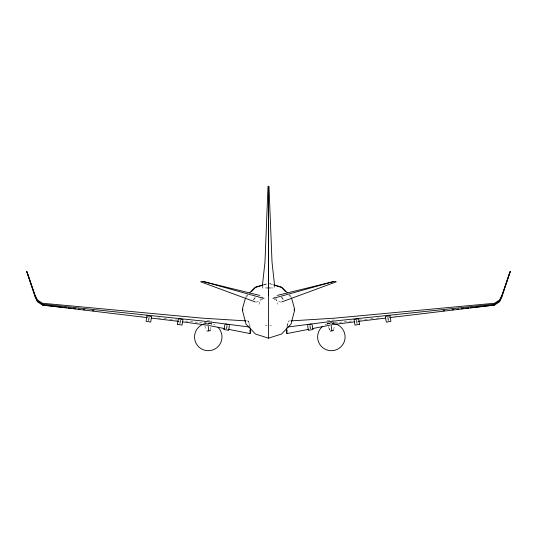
<?xml version="1.0" encoding="UTF-8"?>
<svg xmlns="http://www.w3.org/2000/svg" width="537" height="537" viewBox="0 0 537 537"><rect width="100%" height="100%" fill="white"/><g stroke="black" fill="none" stroke-linecap="round" stroke-linejoin="round"><path stroke-width="0.4" stroke-dasharray="2.69 2.01" d="M262.325 286.302L262.15 287.953L266.547 287.953M287.664 325.758L288.087 322.012L288.725 321.039L290.376 320.931M210.585 329.919L210.92 327.127M333.672 329.919L334.417 325.784M286.832 326.402L288.725 321.039M258.982 304.298L261.217 298.404M253.41 299.74L255.109 297.042M253.719 299.821L255.827 297.223M245.966 297.458L248.188 295.115M245.966 296.29L247.738 294.578M280.972 302.21L272.648 298.552L277.528 295.337M207.913 323.757L209.873 322.838M332.302 323.146L334.262 322.227L330.826 322.388M256.028 302.21L264.352 298.552L259.472 295.337M263.862 284.798L266.943 283.818M263.862 284.677L266.943 283.778M272.648 298.552L274.259 298.102M205.047 322.938L206.396 322.663M207.114 320.408L210.893 319.931L211.175 322.213M204.375 323.079L205.886 322.891M207.49 323.442L210.517 323.066M327.174 320.784L333.974 319.931M327.637 324.516L327.463 323.079L328.973 322.891M329.725 322.791L334.262 322.227M327.55 323.818L334.356 322.972M334.82 322.851L351.46 320.998M359.777 320.072L361.441 319.891M364.771 319.515L367.261 319.24M370.59 318.864L373.087 318.589M376.417 318.219L378.914 317.944M394.715 316.179L396.38 315.998M270.453 287.953L274.85 287.953L274.675 286.302M265.439 325.711L267.117 325.711M269.883 325.711L271.561 325.711M246.624 320.931L248.275 321.039L248.913 322.012L249.336 325.758M140.62 315.998L142.285 316.179M158.086 317.944L160.583 318.219M163.913 318.589L166.41 318.864M169.739 319.24L172.229 319.515M175.559 319.891L177.223 320.072M185.54 320.998L202.18 322.851M332.128 323.341L334.437 323.643M209.047 323.341L211.833 323.704M327.463 323.079L330.289 323.623M205.087 323.214L206.497 323.489M262.741 298.102L264.352 298.552M270.057 283.778L273.138 284.677M268.52 283.328L273.138 284.798M289.262 294.578L291.034 296.29M288.812 295.115L291.034 297.458M281.173 297.223L283.281 299.821M281.891 297.042L283.59 299.74M328.181 326.556L328.913 327.758M204.738 325.959L206.846 330.383M275.783 298.404L278.018 304.298M248.275 321.039L250.168 326.402M211.356 323.643L211.538 325.113M204.282 322.301L204.469 323.818M205.416 323.536A13.734 13.734 0 0 1 206.839 323.314M208.987 323.254A13.734 13.734 0 0 1 215.142 325.08M325.12 324.737A13.734 13.734 0 0 1 329.926 323.314M332.074 323.254A13.734 13.734 0 0 1 334.913 323.704"/><path stroke-width="0.81" d="M268.48 287.953L268.48 186.292L268.48 338.169L255.397 334.007L245.966 324.039L242.536 310.748L242.536 308.48L245.537 297.813M268.01 186.292L264.976 262.163L262.325 286.302M228.104 329.268L249.98 333.551L250.383 327.966M148.608 320.421L149.091 317.481M177.458 324.361L178.371 318.783M179.962 323.422L180.445 320.482M224.036 329.57L224.822 324.784M226.547 328.624L227.023 325.69M229.4 325.536L228.621 330.322L224.043 329.53M286.953 330.376L286.396 332.806L287.02 333.551L308.896 329.268M242.536 310.748L242.939 309.184M291.463 297.813L294.464 308.48L294.464 310.748L291.034 324.039L281.603 334.007L268.52 338.169M510.15 271.863L501.793 297.223L499.564 301.774L494.55 305.07L389.728 317.615M501.793 296.437L499.564 300.962L494.55 304.164L334.82 320.972L287.396 327.06M501.793 295.511L499.564 300.008L494.55 303.244L334.82 318.146L291.195 320.884M249.98 333.551L250.604 332.806L250.047 330.376M251.517 291.591L255.397 287.49L263.096 285.04M249.504 292.86L255.397 287.147L263.096 284.899M281.757 301.922L336.303 281.824L335.263 281.361L333.128 281.683L277.528 295.337M274.259 298.102L333.128 281.683M312.138 328.631L329.96 325.147M332.39 324.67L354.782 321.804M307.701 324.704L311.373 324.1M358.421 318.817L354.051 319.535L354.964 325.113L359.535 324.321M207.101 331.04L210.504 330.617M330.188 331.04L333.591 330.617M358.112 321.401L385.566 318.112M442.971 310.802L444.629 310.628M452.12 309.789L453.785 309.607M457.108 309.231L458.773 309.05M461.27 308.768L463.767 308.493M465.431 308.305L468.761 307.936M470.419 307.748L472.916 307.473M474.58 307.285L494.55 305.07M266.896 287.953L270.104 287.953M245.805 320.884L202.18 318.146L42.45 303.244L37.436 300.008L35.207 295.511M26.85 271.863L35.207 297.223L37.436 301.774L42.45 305.07L62.42 307.285M64.084 307.473L66.581 307.748M68.239 307.936L71.569 308.305M73.233 308.493L75.73 308.768M78.227 309.05L79.892 309.231M83.215 309.607L84.88 309.789M92.371 310.628L94.029 310.802M42.45 305.063L147.272 317.615M151.434 318.112L178.888 321.401M182.218 321.804L207.04 325.147M249.604 327.06L202.18 320.972L42.45 304.164L37.436 300.962L35.207 296.437M259.472 295.337L203.872 281.683L201.737 281.361L200.697 281.824L255.243 301.922M225.627 324.1L229.299 324.704M178.579 318.817L182.949 319.535L182.036 325.113L177.465 324.321M209.47 325.623L224.862 328.631M203.872 281.683L262.741 298.102M273.904 284.899L281.603 287.147L287.496 292.86M273.904 285.04L281.603 287.49L285.483 291.591M329.168 328.416L329.678 329.725M294.061 309.184L294.464 310.748M387.909 317.481L388.392 320.421M358.629 318.783L359.542 324.361M356.555 320.482L357.038 323.422M312.178 324.784L312.964 329.57L308.379 330.322L307.6 325.536M309.977 325.69L310.453 328.624M331 323.757L331.879 330.826M207.913 323.757L208.792 330.826M274.675 286.302L272.024 262.163L268.99 186.292M286.617 327.966L287.02 333.551M268.48 290.255L268.52 295.35M217.988 327.261A13.734 13.734 0 0 1 216.351 348.09A13.734 13.734 0 0 1 196.032 343.21A13.734 13.734 0 0 1 204.033 323.912M335.598 323.912A13.734 13.734 0 0 1 343.371 343.633A13.734 13.734 0 0 1 322.529 347.499A13.734 13.734 0 0 1 322.71 326.301M147.017 315.79L146.104 321.368L150.689 322.072L151.595 316.535L147.017 315.79M510.15 271.547L501.793 296.021L510.15 271.547M389.983 315.79L385.405 316.535L386.318 322.119L390.896 321.368L389.983 315.79M35.207 296.021L26.85 271.547L35.207 296.021"/></g></svg>
